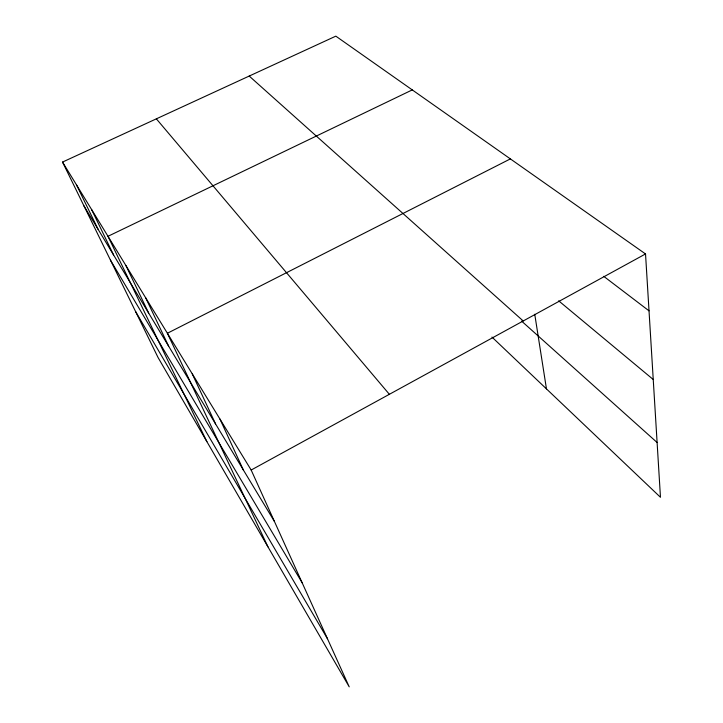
<?xml version="1.0" encoding="UTF-8"?>
<svg xmlns="http://www.w3.org/2000/svg" width="723" height="723" viewBox="0 0 723 723"><rect width="100%" height="100%" fill="white"/><g stroke="black" fill="none" stroke-linecap="round" stroke-linejoin="round"><path stroke-width="1.08" d="M645.531 253.945L335.824 36.15L62.53 162.069L158.084 357.569L349.218 686.85L251.17 470.031L645.531 253.945L660.47 497.288L491.965 337.072M510.375 158.897L167.384 333.258L267.935 546.805M412.264 89.905L107.989 236.294L206.886 441.645M603.732 276.331L649.019 310.836M558.671 300.822L653.24 379.503M249.2 76.06L523.208 320.967M521.599 321.111L657.108 442.503M156.358 118.843L389.372 394.306M62.53 162.069L251.17 470.031M83.886 205.766L274.415 521.437M110.429 260.09L302.214 582.892M135.581 311.523L327.456 638.716M76.448 184.799L98.174 229.444M91.55 209.462L113.638 255.065M125.956 265.621L148.703 313.158M145.666 297.795L168.685 346.263M192.219 373.782L215.59 423.976M219.964 419.078L243.353 469.977M534.749 314.261L546.461 388.884"/></g></svg>
